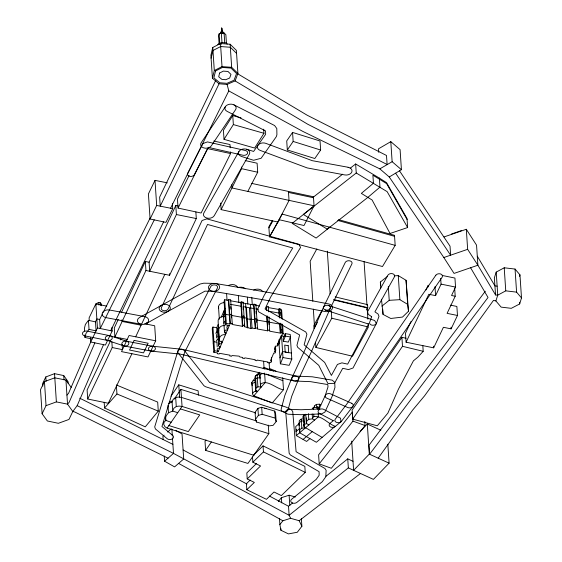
<?xml version="1.0" encoding="UTF-8"?>
<svg xmlns="http://www.w3.org/2000/svg" width="562" height="562" viewBox="0 0 562 562"><rect width="100%" height="100%" fill="white"/><g stroke="black" fill="none" stroke-linecap="round" stroke-linejoin="round"><path stroke-width="0.84" d="M259.792 373.259L260.459 385.939L261.316 386.986L253.912 395.788L252.816 394.777L252.577 393.358L251.846 382.329L253.434 380.607L254.972 380.179L255.703 391.208L254.165 391.644L252.577 393.358M259.862 376.912L259.925 375.261L260.62 374.433L261.997 373.73L264.632 373.484M260.459 385.939L260.522 384.289C267.027 378.605 276.483 389.157 283.494 389.733L272.191 403.01L253.912 395.788M217.958 336.786L218.73 334.973M217.072 332.816L216.735 327.744L212.942 327.049L214.515 350.716L218.309 351.412L220.156 347.063L218.555 345.813L218.611 344.892L219.328 344L221.667 343.544L229.345 325.546L225.65 324.864L224.076 301.197L224.709 299.729L228.411 300.389L228.769 299.616L230.673 299.953L232.247 323.621L231.902 324.407L242.398 326.304L242.749 325.524L241.175 301.857L243.121 302.208L244.695 325.876L244.358 326.655L250.785 328.524L252.029 328.046L255.204 328.601L255.541 327.843L253.968 304.175L255.935 304.541L257.508 328.208L257.185 328.96L267.688 330.842L267.041 315.725M215.991 333.688L216.061 332.697L217.733 331.524M216.489 341.211L216.56 340.221L218.232 339.048M226.036 333.308L225.102 332.992L224.449 331.854L223.346 315.31L224.449 313.54M224.449 331.854L225.545 330.084L227.498 329.894L227.385 328.152M221.435 28.163C222.299 27.77 220.831 31.043 221.702 32.175M226.472 43.759L225.868 34.703L224.083 32.954L221.33 32.736L219.103 33.882L218.576 36.094L219.124 44.335M92.028 338.991L85.002 337.46L85.965 333.491L89.035 329.367L88.438 320.347L95.477 321.864L96.074 330.885L90.686 341.991L105.41 345.047L112.175 330.983L111.95 327.548M212.766 47.475L210.898 55.224L212.429 78.287L219.047 83.78L227.097 84.412L235.113 80.935L237.909 73.425L236.377 50.362L230.132 44.243L220.487 43.541L212.766 47.475L214.298 70.545L212.429 78.287M211.094 58.23L212.963 50.489L220.683 46.555L230.329 47.257L236.574 53.369M519.506 276.371L519.962 274.867L515.052 269.065L504.219 267.786L496.204 272.099L494.349 277.881L495.565 294.952L497.742 295.169L505.751 290.849L516.583 292.135L521.494 297.93L519.681 303.951L511.287 308.327L501.135 307.126L495.881 300.944L493.478 300.389L424.626 395.753L412.55 410.211L378.177 458.178L369.297 454.103L367.302 424.022L380.86 430.232M495.881 300.944L497.742 295.169L496.204 272.099M318.19 413.527L318.408 416.807L308.861 424.935L306.683 423.622L306.297 422.434L307 420.819L308.77 419.343L312.521 418.823L312.788 417.664L313.884 416.674C321.991 415.374 327.962 423.776 335.142 426.319L316.371 442.28L309.922 438.62L306.599 441.444L296.322 435.592L299.637 432.775L299.04 423.748L299.476 422.533L301.358 421.142L303.143 420.833M212.942 327.049L212.246 328.63L213.82 352.297L217.649 352.964L217.29 353.716L219.187 354.046L219.51 353.301L230.006 355.198L229.703 355.915L231.656 356.259L231.958 355.549L239.089 356.139L239.805 356.947L242.805 357.488L242.51 358.177L244.477 358.549L244.772 357.839L255.281 359.736L255.007 360.39L256.883 360.741L257.171 360.073L267.955 362.012L267.681 362.623L269.563 362.975L269.802 362.335L270.954 362.553L271.594 361.036L270.441 360.832L273.792 352.978L274.916 353.182L275.443 351.931L274.34 351.714L274.741 350.786L275.745 350.302L274.425 349.269L275.773 346.227L277.649 345.792L277.888 345.216L277.242 344.892L277.565 344.162L278.675 344.358L279.265 342.953L278.162 342.75L281.478 334.987L282.56 335.177L283.206 333.652L282.117 333.463L281.801 323.684M285.215 333.617L283.143 338.76L283.311 341.267L288.341 342.11L290.421 336.961L290.252 334.453L285.215 333.617L285.384 336.125L283.311 341.267M218.822 327.007L216.974 331.355M278.935 342.258L281.541 336.006L284.751 336.561M279.967 357.804L282.574 351.545L291.404 353.084M290.371 337.537L291.804 359.097L289.191 365.342L280.368 363.818L282.974 357.565L281.541 336.006M268.636 311.833L268.299 306.761L266.423 306.43L266.304 310.062M268.299 306.761L267.983 307.519L278.773 309.451L279.279 317.059M268.973 316.905L269.556 331.18L280.347 333.118L280.052 323.087M219.328 319.174L218.485 306.445C219.117 303.972 221.765 302.665 224.175 302.644M216.735 327.744L218.175 324.379M221.273 317.108L225.046 308.278M223.121 316.947L223.767 315.437M220.156 347.063L221.667 343.544L221.505 341.085M71.205 387.408L65.937 380.074L54.781 377.833L44.447 381.584L40.506 389.684L42.108 413.751L47.363 420.98L58.364 423.291L68.971 419.449L72.8 411.475L77.17 405.659L103.534 344.661M225.046 315.837L225.685 314.369L229.38 315.036L229.746 314.256L231.649 314.594L231.305 315.38L241.8 317.277L242.145 316.497L244.098 316.849L243.753 317.628L246.578 318.148L247.203 318.97L254.607 319.574L254.944 318.816L256.911 319.181L256.588 319.933L267.083 321.815L267.4 321.071L269.275 321.401L268.959 322.159L279.743 324.091L280.066 323.361M225.65 324.864L226.282 323.396L224.709 299.729M255.935 304.541L255.612 305.292L259.651 306.016M90.798 341.865L68.571 393.267L66.934 395.114M94.866 342.855L69.168 402.294L67.531 404.141L56.376 401.9L46.042 405.652L42.108 413.751M323.529 307.119L304.421 351.081L291.847 377.987L284.808 395.55L281.183 409.08A3.52 2.473 -3.8 0 0 283.993 411.869A3.52 2.473 -3.8 0 0 288.102 409.761L291.622 396.568L298.591 379.174L311.13 352.346L330.252 308.362M230.673 299.953L230.329 300.74L240.824 302.637L242.398 326.304M213.223 343.27L213.911 341.689L216.953 342.251M213.82 352.297L214.515 350.716M243.121 302.208L242.784 302.988L253.638 304.934L253.968 304.175M278.773 309.451L279.096 308.721L280.824 309.037L281.443 318.338M258.934 374.594L257.115 374.833L255.485 375.859L254.937 377.095L255.387 378.437M255.134 380.102L255.689 378.872L257.319 377.84L260.719 377.959M255.485 375.859L256.286 387.892L255.738 389.129L256.188 390.471L257.529 391.461L255.703 391.208M240.824 302.637L241.175 301.857M155.688 340.811L129.07 335.493L121.525 351.615L148.003 356.933L155.688 340.811L154.69 325.77L144.694 323.768M118.21 319.504L114.297 327.948L114.894 336.975L127.258 339.427M114.894 336.975L145.944 270.498L145.347 261.478L149.099 262.236L149.703 271.263L169.598 275.282L196.3 218.548L195.864 211.986M135.695 336.807L164.835 274.312M106.703 306.114L95.856 303.873L89.084 317.923L89.26 320.502M95.477 321.864L96.854 318.914L99.629 319.49L100.226 328.517L112.175 330.983M95.856 303.873L97.451 327.941L96.074 330.885L89.035 329.367M226.282 323.396L229.977 324.056L230.343 323.283L228.769 299.616M121.476 312.423L145.347 261.478M149.099 262.236L175.801 205.516L178.287 206.015M175.801 205.516L176.398 214.536L149.703 271.263L145.944 270.498M411.075 321.394L405.49 333.182L406.087 342.202L433.667 347.836L443.404 327.288L451.124 328.861L457.475 315.465L456.871 306.445L450.485 305.145M425.982 289.964L428.216 285.243L428.328 286.887M406.087 342.202L428.82 294.27L435.599 295.654L441.065 284.126L440.685 278.38M442.168 275.45L454.946 278.057L455.543 287.077L451.553 295.493L455.206 296.251L447.099 313.357L457.475 315.465M110.496 340.895L87.103 389.993L87.707 399.013L108.318 403.249L131.908 353.751M87.707 399.013L112.231 347.548L111.852 341.801M68.135 383.277L68.023 381.556L63.738 375.571L54.542 373.66L45.803 376.947L42.656 383.509L42.831 386.087M215.794 80.282L159.636 197.143L160.233 206.163L172.731 208.657L165.945 222.376L150.082 218.99L148.417 193.918L155.007 180.374L167.314 182.84M219.047 83.78L160.233 206.163L156.672 205.446L155.007 180.374M150.082 218.99L156.672 205.446M110.721 330.688L163.57 221.857M323.564 307.042L345.237 262.503A3.52 2.466 -3.8 0 1 349.712 260.831A3.52 2.466 -3.8 0 1 351.882 263.901L330.217 308.44A3.52 2.466 -3.8 0 1 324.232 309.444A3.52 2.466 -3.8 0 1 326.234 305.335A3.52 2.466 -3.8 0 1 330.217 308.44M96.509 304.372L97.114 303.143L98.786 302.518L100.528 302.89L101.336 304.028L101.448 305.742M241.442 167.012L241.555 168.656L221.126 209.626L277.923 222.053L289.037 200.465L288.439 191.438L251.439 183.324M222.805 32.751L222.777 31.746L222.116 31.5L220.887 32.055L221.386 32.989M150.18 217.908L103.197 312.528M154.269 219.89L100.226 328.517L97.451 327.941M170.574 208.228L228.79 90.911L227.097 84.412M189.099 175.576L177.466 199.053L178.063 208.081L201.119 213.019L230.589 153.559L230.476 151.916M178.063 208.081L207.533 148.6L230.589 153.559M99.629 319.49L102.403 314.081M231.832 184.694L232.05 187.975L247.835 191.424L257.705 172.246L257.108 163.219L245.201 160.57M316.849 248.903L310.161 261.211L312.816 301.281M331.777 318.233L368.426 327L352.536 356.224L315.886 347.449L331.777 318.233L331.313 311.257M322.159 310.238L313.821 325.567L314.017 328.573L317.354 322.447M366.508 309.95L367.759 307.653L367.555 304.646L335.191 296.898M272.226 220.754L268.847 226.83L269.458 236.04M269.514 236.855L282.173 214.066L395.17 245.362L382.49 266.521L269.514 236.855L279.307 219.742L304.014 225.524L314.046 205.783L313.448 196.756L288.439 191.438M238.92 151.55L203.837 213.012A5.634 3.948 -3.8 0 0 206.914 218.063A5.634 3.948 -3.8 0 0 214.263 215.653L249.338 154.192A5.634 3.948 -3.8 0 0 246.388 149.169A5.634 3.948 -3.8 0 0 239.033 151.368A5.634 3.948 -3.8 0 0 241.618 156.496L253.588 160.282L261.126 158.266L276.307 136.671L276.911 134.817L276.799 128.536L274.607 125.537L233.961 104.862M268.917 227.835L272.746 221.133M241.028 117.901L232.759 115.547L223.423 130.3L224.02 139.327L254.621 148.045L263.964 133.292L263.69 129.19M224.02 139.327L233.356 124.574L232.759 115.547M225.453 106.562L201.189 142.727A5.634 3.948 -3.8 0 0 203.809 147.918A5.634 3.948 -3.8 0 0 211.326 145.818L235.59 109.653A5.634 3.948 -3.8 0 0 233.314 104.581A5.634 3.948 -3.8 0 0 225.84 106.07A5.634 3.948 -3.8 0 0 227.083 111.353L265.573 130.932L265.636 134.325L253.602 151.445L246.641 149.246M205.973 439.948L205.018 441.353L205.615 450.373L247.947 463.439L268.854 433.667L268.292 425.139M205.615 450.373L211.361 441.964M406.031 338.282L401.893 337.277L352.107 410.098L352.711 419.126L377.292 425.799L387.878 413.126L398.282 389.48L413.414 360.832L417.812 357.214L423.2 351.306L422.821 345.567M352.711 419.126L402.49 346.304L401.893 337.277M292.563 132.421L286.725 140.929L287.322 149.956L314.818 158.519L320.635 150.026L320.038 140.999L292.563 132.421L293.16 141.448L287.322 149.956M170.974 396.147L178.765 384.837L198.126 390.843L198.414 395.142M255.204 412.691L180.922 389.389L174.262 399.069M165.614 417.06L165.839 420.404L164.111 422.118L163.697 424.268L164.996 426.79L167.132 428.096L182.053 406.438L180.922 389.389M255.078 412.332L257.909 408.37L261.688 407.281L274.755 411.11L275.696 414.594L276.167 421.612L273.125 425.329L269.437 425.856L256.441 422.006L255.541 419.35L255.078 412.332L255.527 413.66M255.541 419.35L258.372 415.395L262.152 414.299L275.218 418.135L276.167 421.612M88.438 320.347L85.361 324.464L84.405 328.44L84.567 330.899M485.315 291.242L369.002 445.209L369.599 454.237L488.027 297.467L470.584 267.737M177.747 412.698L172.682 411.082L168.488 412.761L166.254 415.655L165.537 417.945L165.839 420.404L171.164 422.259M301.365 518.621L301.878 526.306L297.284 532.263L288.454 533.9L280.951 530.282L279.869 524.557L279.476 518.571M319.202 463.847L352.943 421.114L352.346 412.087L318.605 454.82L319.202 463.847L331.348 468.279L365.068 425.546L364.794 421.444M278.338 501.487L281.372 497.707L289.114 495.22L295.317 496.998M279.869 524.557L282.904 520.77L290.645 518.29L299.174 520.728L301.878 526.306M116.348 384.956L157.683 402.097L158.28 411.117L145.256 426.867L104.56 407.97L104.174 402.223M252.914 380.741L255.499 377.65M256.462 375.416L259.173 372.22M257.614 375.142L259.777 372.585M263.114 368.749L264.231 367.471L273.631 371.145M104.56 407.97L116.952 393.983L116.404 385.778M322.103 437.405L304.098 426.846L303.192 416.119L304.014 415.206L306.086 414.594M303.789 425.146L304.611 424.226L306.683 423.622L306.304 417.875M360.066 431.511L367.302 424.022M369.297 454.103L353.617 470.338L348.349 467.886L347.752 458.866L353.02 461.311M387.836 444.254L389.094 463.165L373.414 479.386L353.617 470.338L351.679 441.114M253.708 454.967L263.044 445.877L304.829 466.362L305.229 472.382L281.358 495.607L274.003 491.996L266.458 499.337L246.823 489.713L246.423 483.692L250.174 480.053M246.823 489.713L254.326 482.421L247.224 478.929L260.557 465.975L252.858 462.196L263.445 451.89L263.044 445.877M256.518 463.488L246.823 472.916L247.224 478.929M394.173 275.858L398.268 275.605L406.052 280.29L408.497 311.25L402.49 317.073L390.773 318.478L383.052 314.411L381.486 299.23M312.191 408.644L313.287 407.647L315.373 407.359L319.307 408.63M167.609 432.059L171.227 428.855M175.47 430.323L182.025 433.913L183.69 458.985L174.599 466.889L164.589 461.219L173.496 453.394L172.457 437.833M164.083 435.143L162.924 436.147L163.156 439.61M316.462 407.864L317.741 406.776L319.996 408.054M303.073 439.442L312.128 431.735M309.922 438.62L299.637 432.775L308.861 424.935M303.009 418.831L301.225 419.14L299.342 420.531L299.04 423.748L295.724 426.565L296.322 435.592M296.055 431.581L299.37 428.764M314.425 407.738L314.313 406.038L316.329 404.401L319.349 404.19L320.853 405.076M350.147 168.284L355.641 163.978L356.245 173.005L292.142 223.367L316.118 238.07L329.978 227.076M290.645 518.29L289.121 515.277L288.524 506.25L292.605 502.983M325.967 476.295L347.752 458.866M348.349 467.886L289.121 515.277L173.496 453.394L77.17 405.659M380.748 288.053L380.348 282.04L387.625 276.258M381.942 306.107L389.22 300.326L399.863 299.672L407.647 304.358L408.497 311.25M313.069 197.353L342.595 174.206M327.302 229.148L367.913 197.346L379.975 187.118L379.378 178.091L355.641 163.978M299.174 520.728L360.579 473.429M305.377 427.893L301.829 428.16L299.939 429.551L299.637 432.775M256.574 420.973L181.456 397.411L178.554 397.053L175.681 397.496L173.237 399.252L172.084 402.055L168.586 403.453M268.854 433.667L182.053 406.438L179.159 406.08L176.278 406.523L173.834 408.279L172.682 411.082L172.014 401.05L169.218 402.174M256.286 387.892L257.916 386.867L261.316 386.986L265.229 382.511L264.604 373.056M228.79 90.911L302.981 131.487L379.835 168.867L389.255 176.974L401.423 169.682L400.088 149.625L390.801 141.652L378.5 148.811L378.732 152.295M379.835 168.867L392.136 161.708L390.801 141.652M146.408 323.515L168.115 311.327M168.059 311.362L204.975 291.144L213.616 291.327A5.634 3.948 -3.8 0 0 219.278 285.728A5.634 3.948 -3.8 0 0 209.879 284.85A5.634 3.948 -3.8 0 0 212.492 291.221L265.707 300.192L325.173 311.566A5.634 3.948 -3.8 0 0 332.254 308.763A5.634 3.948 -3.8 0 0 328.608 303.916L269.058 292.528L215.611 283.515M217.712 44.447L221.435 42.536L226.079 42.881L227.28 44.061M214.298 70.545L222.018 66.611L231.663 67.314L237.909 73.425M228.523 285.489C231.446 283.943 235.864 284.147 237.691 287.245M451.504 234.031L461.592 230.546M495.565 294.952L477.89 265.222L476.555 245.165L466.312 229.282L444.001 236.946M466.312 229.282L467.647 249.338L443.825 257.522L389.255 176.974M379.378 178.091L386.537 182.622L407.029 218.513L407.633 227.54L390.042 233.483L372.107 200.002L361.345 193.391L373.435 183.233L372.901 175.211L386.607 183.619L407.099 219.517M255.106 382.188L252.478 383.424L251.98 384.338L252.219 385.75M225.868 320.867L224.329 321.492L223.957 323.382M214.48 283.41L203.767 283.185L200.009 284.063L139.643 317.418A5.634 3.948 -3.8 0 0 139.313 323.564A5.634 3.948 -3.8 0 0 147.932 322.244A5.634 3.948 -3.8 0 0 144.722 316.638L109.464 309.992A5.634 3.948 -3.8 0 0 102.396 312.809A5.634 3.948 -3.8 0 0 106.07 317.649L141.329 324.295M294.86 381.022L310.596 381.661L327.815 384.563L327.99 386.923L325.272 395.472L319.033 409.031L301.084 409.74L289.578 409.326A3.52 2.466 -3.8 0 0 285.728 411.672A3.52 2.466 -3.8 0 0 288.875 414.271L300.951 414.693L321.619 413.878L324.934 412.065L332.009 396.674L334.966 387.443L334.713 382.308L332.17 380.151L312.24 376.793L295.598 376.083A3.52 2.466 -3.8 0 0 291.903 379.469A3.52 2.466 -3.8 0 0 297.677 380.249A3.52 2.466 -3.8 0 0 296.49 376.203L182.51 349.367A3.52 2.466 -3.8 0 0 177.964 350.941A3.52 2.466 -3.8 0 0 179.995 354.067L293.975 380.903M264.751 408.195L266.086 408.609M497.138 286.142L494.96 285.925L477.286 256.202M224.224 316.694C220.978 315.83 217.389 318.682 218.154 322.117L219.349 340.165L220.149 341.352L222.201 342.279M224.821 325.714C221.576 324.857 217.993 327.709 218.751 331.137M151.241 351.117L178.948 353.997L203.957 385.715L205.467 386.698L282.742 411.581L285.805 413.168L289.156 453.274L290.35 454.946L319.104 471.68L319.16 475.255L316.237 479.351L291.643 499.246A3.52 2.466 -3.8 0 0 291.882 502.73A3.52 2.466 -3.8 0 0 296.855 502.386L322.286 481.697L325.82 476.745L326.129 470.289L324.927 468.497L296.097 451.715L292.739 411.539L291.404 409.782L286.234 407.162L209.626 382.497L184.35 350.442L181.926 349.269L152.59 346.22A3.52 2.466 -3.8 0 0 148.544 349.494A3.52 2.466 -3.8 0 0 154.381 350.351A3.52 2.466 -3.8 0 0 152.983 346.276L126.415 341.204A3.52 2.473 -3.8 0 0 121.863 344.099A3.52 2.473 -3.8 0 0 127.391 345.532A3.52 2.473 -3.8 0 0 126.97 341.352L110.398 335.83M285.384 336.125L290.421 336.961M280.543 309.795L281.632 309.985L282.25 319.286M253.876 308.545L243.023 306.599M282.974 357.565L291.804 359.097M230.343 323.283L232.247 323.621M267.997 330.098L269.872 330.428M230.568 304.351L241.07 306.248M255.851 308.903L258.274 309.339M268.222 311.123L279.012 313.062M242.749 325.524L244.695 325.876M280.67 332.388L282.398 332.704M255.541 327.843L257.508 328.208M124.265 345.988L150.841 351.06M141.062 325.208L122.08 321.45L121.968 319.806M176.398 214.536L196.3 218.548M109.885 335.697L87.075 331.109A3.52 2.466 -3.8 0 0 82.628 332.816A3.52 2.466 -3.8 0 0 84.848 335.872L107.651 340.46A3.52 2.466 -3.8 0 0 112.245 337.593A3.52 2.466 -3.8 0 0 106.724 336.132A3.52 2.466 -3.8 0 0 107.138 340.319L123.71 345.841M441.065 284.126L455.543 287.077M112.231 347.548L122.46 349.641L122.137 344.717M288.503 192.443L313.519 197.761M213.764 141.048L229.984 144.532L230.202 147.813M247.835 191.424L314.046 205.783L303.389 214.459L327.33 229.198M241.555 168.656L257.705 172.246M333.688 299.497L367.759 307.653M333.919 299.989L367.162 307.948M402.49 346.304L423.2 351.306M338.507 219.623L394.503 235.33L395.17 245.362M337.734 220.395L394.566 236.335M233.356 124.574L263.964 133.292M180.36 408.904L199.728 414.911L188.326 431.595L168.881 425.56M293.16 141.448L320.635 150.026M167.132 428.096L253.947 455.318M328.496 305.482L374.678 320.509L376.364 323.522L353.027 367.991L348.531 369.592L342.722 368.3L334.474 383.347L327.878 383.481L318.745 365.321L297.684 347.302L296.947 345.314L299.63 334.959L258.696 311.861L257.621 309.212L264.112 295.479L292.732 247.968L207.511 224.463L168.073 308.952A3.527 2.473 -3.8 0 1 163.626 310.667A3.527 2.473 -3.8 0 1 161.399 307.611L202.053 220.508L206.809 218.864L298.766 244.231L300.579 247.413L270.631 297.129L265.053 308.938L305.784 331.98L306.908 334.242L304.161 344.843L324.66 362.406L331.397 375.423L337.425 364.429L341.907 362.855L347.667 364.141L368.679 324.112L325.293 309.992M352.943 421.114L365.068 425.546M266.191 374.081L282.89 380.713M275.921 371.089L269.634 368.553L269.739 370.161M116.952 393.983L158.28 411.117M378.177 458.178L389.094 463.165M263.445 451.89L305.229 472.382M79.699 398.184L172.892 444.366M168.066 458.199L74.936 412.072L72.8 411.475L67.531 404.141L65.937 380.074M218.309 351.412L217.494 350.997L217.157 349.248L217.901 348.433L219.749 348.047L219.637 346.304M183.093 449.958L246.964 484.065M269.282 495.979L288.524 506.25M178.639 463.446L282.904 520.77M296.624 429.698L296.279 429.508L296.413 431.511M356.245 173.005L387.141 191.642L407.633 227.54M237.515 73.692L307.161 115.217L386.501 155.477L387.106 164.504L307.758 124.244L235.113 80.935M227.87 329.009L226.823 328.145L227.076 326.515A2.726 1.911 -3.8 0 1 229.345 325.546M314.579 420.074L312.521 418.823L312.191 413.906M392.136 161.708L401.423 169.682M223.999 316.441L223.346 315.31M262.918 291.783C261.449 289.275 258.19 288.763 255.555 289.353A5.817 4.082 -3.8 0 0 253.701 290.097M399.413 170.708L450.029 246.17L450.626 255.197L395.634 173.201M467.647 249.338L477.89 265.222L454.061 273.413L443.825 257.522M303.192 416.119L303.768 421.929M251.846 382.329L252.085 383.748M218.485 306.445L218.723 308.088M303.382 417.896L303.255 416.99L303.361 418.599M380.348 282.04L380.79 285.363M314.313 406.038L314.425 407.443M299.026 423.762L299.174 425.757M519.962 274.867L521.494 297.93M519.569 302.244L519.681 303.951M515.052 269.065L516.583 292.135M504.219 267.786L505.751 290.849M454.665 288.046L455.206 296.251M451.012 327.217L451.124 328.861M434.995 286.634L435.599 295.654M433.555 346.192L433.667 347.836M406.052 280.29L407.647 304.358M398.268 275.605L399.863 299.672M388.307 286.571L389.22 300.326M382.708 309.255L383.052 314.411M364.085 261.667L366.979 305.222M367.155 307.836L367.906 319.202M368.194 323.515L368.37 326.136M327.316 251.151L330.154 293.835M313.343 309.121L314.439 325.672M315.542 342.223L315.886 347.449M319.349 404.19L319.63 408.433M317.741 406.776L317.916 409.424M316.329 404.401L316.554 407.794M313.287 407.647L313.392 409.291M313.722 414.215L313.884 416.674M308.383 413.597L308.77 419.343M305.749 414.229L306.297 422.434M304.014 415.206L304.611 424.226M303.937 424.387L304.098 426.846M301.225 419.14L301.829 428.16M282.588 324.358L283.206 333.652M280.712 312.332L280.937 315.718M281.836 329.241L282.117 333.463M279.096 308.721L279.714 318.015M279.728 323.824L280.347 333.118M282.693 377.699L283.494 389.733M279.04 339.567L279.265 342.953M278.991 343.122L280.368 363.818M289.114 495.22L289.795 505.477M278.562 342.722L278.675 344.358M277.776 343.522L277.888 345.216M277.48 343.256L277.649 345.792M275.464 346.073L275.745 350.302M275.254 346.473L275.422 349.058M275.106 346.859L275.443 351.931M281.372 497.707L281.717 502.828M268.938 321.885L269.121 324.618M271.369 357.657L271.594 361.036M274.755 411.11L275.218 418.135M266.423 306.43L266.704 310.66M266.732 316.469L267.688 330.842M280.838 528.575L280.951 530.282M269.121 363.073L269.507 368.925M264.231 367.471L264.33 368.974M263.613 361.268L264.112 368.791M256.005 311.207L256.174 313.744M256.567 319.659L256.75 322.391M261.688 407.281L262.152 414.299M253.638 304.934L255.204 328.601M257.115 374.833L257.916 386.867M251.776 297.27L252.289 304.906M257.909 408.37L258.372 415.395M250.455 304.379L252.029 328.046M249.437 308.236L250.785 328.524M256.335 420.446L256.441 422.006M247.35 297.186L247.807 304.063M230.132 44.243L231.663 67.314M246.451 307.716L247.8 327.997M245.601 303.508L247.175 327.175M243.065 307.217L243.234 309.753M243.627 315.668L243.796 318.204M244.189 324.119L244.358 326.655M252.514 457.039L252.858 462.196M224.083 32.954L224.737 42.838M223.051 32.245L223.156 33.748M222.777 31.746L222.882 33.249M221.864 28.226L222.215 33.01M221.758 28.114L222.025 32.125M221.576 28.1L221.842 32.111M221.519 28.416L221.737 31.627M221.365 31.634L221.47 33.137M221.33 32.736L221.99 42.621M220.887 32.055L220.985 33.558M238.379 295.556L238.829 302.342M221.435 42.536L221.554 44.272M220.487 43.541L222.018 66.611M219.103 33.882L219.763 43.766M230.722 306.655L230.891 309.191M231.284 315.113L231.467 317.846M228.411 300.389L229.977 324.056M220.69 203.065L221.126 209.626M226.591 293.455L227.041 300.248M224.463 309.641L224.702 313.252M223.852 311.074L224.09 314.685M225.25 332.163L225.418 334.741C222.173 333.884 218.59 336.736 219.349 340.165M219.328 344L218.232 327.456L217.459 329.262L218.555 345.813M216.391 334.453L216.623 337.938M216.946 342.792L217.22 346.894M172.386 203.472L172.731 208.657M178.765 384.837L179.622 397.727M169.492 273.638L169.598 275.282M175.681 397.496L176.278 406.523M171.888 429.185L172.344 436.105M167.989 405.237L168.488 412.761M164.245 456.035L164.589 461.219M146.766 322.518L146.879 324.246M120.64 338.247L120.746 339.919M100.528 302.89L100.696 305.468M98.786 302.518L98.954 305.096M90.398 337.692L90.686 341.991M84.841 335.001L85.002 337.46M63.738 375.571L64.019 379.87M54.542 373.66L56.376 401.9M45.803 376.947L46.091 381.247M44.447 381.584L46.042 405.652M238.302 287.456A6.751 4.735 -3.8 0 1 245.524 288.756M215.534 70.974L213.876 77.872L219.763 82.754L226.936 83.324L234.066 80.218L236.553 73.531L230.996 68.086L222.412 67.454L215.534 70.974M219.609 73.025L218.702 76.762L221.906 79.397L225.776 79.706L229.64 78.027L230.989 74.409L227.975 71.465L223.339 71.114L219.609 73.025M177.817 351.306L154.712 426.881L155.421 428.947L167.244 438.746A3.52 2.466 -3.8 0 0 172.197 438.936A3.52 2.466 -3.8 0 0 172.703 435.445L161.947 426.523L184.638 352.29L217.353 288.102A3.52 2.466 -3.8 0 0 215.253 285.004A3.52 2.466 -3.8 0 0 210.743 286.634L177.817 351.306M371.672 316.715L369.663 322.265A3.527 2.473 -3.8 0 0 372.199 325.194A3.527 2.473 -3.8 0 0 376.484 323.269L378.978 316.364L378.107 314.067L374.917 311.84L394.412 276.855A3.52 2.466 -3.8 0 0 392.452 273.708A3.52 2.466 -3.8 0 0 387.878 275.24L367.541 311.734L368.265 314.334L371.672 316.715M134.163 340.375L129.548 350.035L143.521 352.894L148.143 343.263L134.163 340.375M202.952 143.528L187.701 173.237A3.52 2.466 -3.8 0 0 189.794 176.335A3.52 2.466 -3.8 0 0 194.304 174.719L208.34 147.385L242.903 155.231A3.52 2.466 -3.8 0 0 247.428 153.616A3.52 2.466 -3.8 0 0 245.355 150.511L207.483 141.912L202.952 143.528M435.831 275.232L346.592 404.359L335.296 419.133A3.52 2.466 -3.8 0 0 336.68 422.441A3.52 2.466 -3.8 0 0 341.457 421.31L352.859 406.396L442.132 277.221A3.52 2.466 -3.8 0 0 440.552 273.961A3.52 2.466 -3.8 0 0 435.831 275.232M333.273 420.699L330.042 423.348A3.527 2.473 -3.8 0 0 330.315 426.832A3.527 2.473 -3.8 0 0 335.289 426.467L341.001 421.781L340.565 418.212L323.782 409.396A3.52 2.466 -3.8 0 0 318.837 409.958A3.52 2.466 -3.8 0 0 319.399 413.414L333.273 420.699M288.215 345.707L284.716 345.089L285.187 352.114L288.678 352.725L288.215 345.707M348.068 167.258L312.261 160.676L265.798 143.345A5.634 3.948 -3.8 0 0 258.099 145.045A5.634 3.948 -3.8 0 0 260.157 150.384L307.168 167.912L344.731 174.93A5.634 3.948 -3.8 0 0 351.777 172.084A5.634 3.948 -3.8 0 0 348.068 167.258M351.693 403.291L330.653 393.906A3.52 2.466 -3.8 0 0 325.763 394.721A3.52 2.466 -3.8 0 0 326.684 398.121L347.723 407.506A3.52 2.466 -3.8 0 0 352.613 406.698A3.52 2.466 -3.8 0 0 351.693 403.291M161.266 311.51A5.634 3.948 -3.8 0 0 170.314 308.65A5.634 3.948 -3.8 0 0 162.636 304.681A5.634 3.948 -3.8 0 0 161.266 311.51"/></g></svg>
